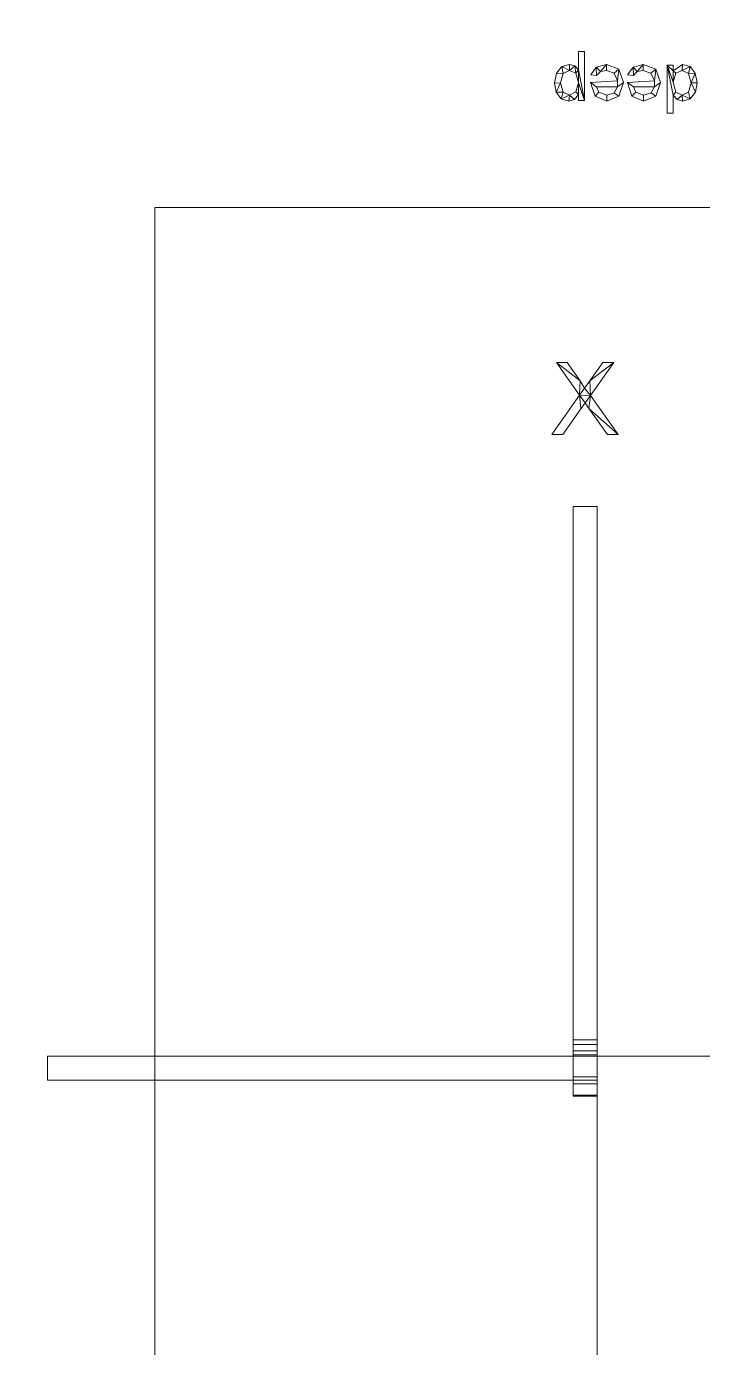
# Model space of a CAD drawing. Header units: millimetres. Extents: x -152400 to 152400, y -152400 to 152400.
# Drawn here: x 591 to 874, y 3408 to 3961 of the extents above; entities that cross this region are included whole.
import ezdxf

# ---------------------------------------------------------------- set-up
doc = ezdxf.new("R2010")
doc.units = ezdxf.units.MM
doc.layers.add('A-FLOR', color=192, linetype='Continuous', lineweight=15)
doc.layers.add('A-GENM', color=13, linetype='Continuous', lineweight=9)

# ---------------------------------------------------------------- blocks, each defined once
blk = doc.blocks.new('Default_XYZ_box - Default_XYZ_box-2050860-Cover Sheet View')
at = {"layer": 'A-GENM'}
for p, q in [((0, -270), (0, 230)), ((-230, 0), (230, 0)), ((0, 0, 190), (0, 0, -210))]:
    blk.add_line(p, q, dxfattribs=at)
mesh = blk.add_polyface(dxfattribs=at)
corners = [(0, 230, 10), (-10, 230, 10), (-10, 0, 10), (0, 0, 10)]
mesh.append_faces([[corners[k] for k in face] for face in [(3, 0, 1, 2)]])
mesh = blk.add_polyface(dxfattribs=at)
corners = [(0, 230), (0, 0), (-10, 0), (-10, 230)]
mesh.append_faces([[corners[k] for k in face] for face in [(1, 2, 3, 0)]])
mesh = blk.add_polyface(dxfattribs=at)
corners = [(-10, 0, 10), (-10, 230, 10), (-10, 230), (-10, 0)]
mesh.append_faces([[corners[k] for k in face] for face in [(0, 1, 2, 3)]])
mesh = blk.add_polyface(dxfattribs=at)
corners = [(-10, 230, 10), (0, 230, 10), (0, 230), (-10, 230)]
mesh.append_faces([[corners[k] for k in face] for face in [(0, 1, 2, 3)]])
mesh = blk.add_polyface(dxfattribs=at)
corners = [(0, 230, 10), (0, 0, 10), (0, 0), (0, 230)]
mesh.append_faces([[corners[k] for k in face] for face in [(0, 1, 2, 3)]])
at = {"layer": 'A-GENM', "transparency": 33554458}
mesh = blk.add_polyface(dxfattribs=at)
corners = [(355, 185, 890), (-355, 185, 890), (-355, -185, 890), (355, -185, 890)]
mesh.append_faces([[corners[k] for k in face] for face in [(3, 0, 1, 2)]])
mesh = blk.add_polyface(dxfattribs=at)
corners = [(355, 185), (355, -185), (-355, -185), (-355, 185)]
mesh.append_faces([[corners[k] for k in face] for face in [(2, 3, 0, 1)]])
mesh = blk.add_polyface(dxfattribs=at)
corners = [(-355, 185, 890), (355, 185, 890), (355, 185), (-355, 185)]
mesh.append_faces([[corners[k] for k in face] for face in [(0, 1, 2, 3)]])
mesh = blk.add_polyface(dxfattribs=at)
corners = [(355, 185, 890), (355, -185, 890), (355, -185), (355, 185)]
mesh.append_faces([[corners[k] for k in face] for face in [(3, 0, 1, 2)]])
at = {"layer": 'A-GENM'}
mesh = blk.add_polyface(dxfattribs=at)
corners = [(260.09, 18.96, 10), (260.09, 14.38, 10), (270.79, 6.82, 10), (273.28, 5.05, 10), (271.01, 3.44, 10), (260.09, -4.3, 10), (260.09, -8.82, 10), (276.47, 2.8, 10), (290.23, -6.93, 10), (290.23, -2.35, 10), (282.56, 3.07, 10), (279.5, 5.24, 10), (282.51, 7.08, 10), (290.23, 12.56, 10), (290.23, 17.08, 10), (276.51, 7.35, 10)]
mesh.append_faces([[corners[k] for k in face] for face in [(7, 11, 15, 3)]], dxfattribs={"vtx0": -1, "vtx1": -1, "vtx2": -1, "vtx3": -1})
mesh.append_faces([[corners[k] for k in face] for face in [(15, 11, 12), (15, 2, 3), (7, 3, 4, 6)]], dxfattribs={"vtx0": -1, "vtx2": -1})
mesh.append_faces([[corners[k] for k in face] for face in [(5, 6, 4)]], dxfattribs={"vtx1": -1})
mesh.append_faces([[corners[k] for k in face] for face in [(7, 8, 10, 11)]], dxfattribs={"vtx1": -1, "vtx3": -1})
mesh.append_faces([[corners[k] for k in face] for face in [(0, 1, 2, 15), (8, 9, 10)]], dxfattribs={"vtx2": -1})
mesh.append_faces([[corners[k] for k in face] for face in [(12, 13, 14, 15)]], dxfattribs={"vtx3": -1})
mesh = blk.add_polyface(dxfattribs=at)
corners = [(260.09, 18.96), (276.51, 7.35), (290.23, 17.08), (290.23, 12.56), (282.51, 7.08), (279.5, 5.24), (282.56, 3.07), (290.23, -2.35), (290.23, -6.93), (276.47, 2.8), (260.09, -8.82), (260.09, -4.3), (271.01, 3.44), (273.28, 5.05), (270.79, 6.82), (260.09, 14.38)]
mesh.append_faces([[corners[k] for k in face] for face in [(1, 13, 14)]], dxfattribs={"vtx0": -1, "vtx2": -1})
mesh.append_faces([[corners[k] for k in face] for face in [(9, 12, 13, 1)]], dxfattribs={"vtx0": -1, "vtx2": -1, "vtx3": -1})
mesh.append_faces([[corners[k] for k in face] for face in [(0, 1, 14, 15)]], dxfattribs={"vtx1": -1})
mesh.append_faces([[corners[k] for k in face] for face in [(5, 6, 9, 1)]], dxfattribs={"vtx1": -1, "vtx2": -1, "vtx3": -1})
mesh.append_faces([[corners[k] for k in face] for face in [(4, 5, 1, 2)]], dxfattribs={"vtx1": -1, "vtx3": -1})
mesh.append_faces([[corners[k] for k in face] for face in [(10, 11, 12, 9), (2, 3, 4)]], dxfattribs={"vtx2": -1})
mesh.append_faces([[corners[k] for k in face] for face in [(6, 7, 8, 9)]], dxfattribs={"vtx3": -1})
mesh = blk.add_polyface(dxfattribs=at)
corners = [(260.09, 14.38, 10), (260.09, 18.96, 10), (260.09, 18.96), (260.09, 14.38)]
mesh.append_faces([[corners[k] for k in face] for face in [(3, 0, 1, 2)]])
mesh = blk.add_polyface(dxfattribs=at)
corners = [(260.09, 18.96, 10), (276.51, 7.35, 10), (276.51, 7.35), (260.09, 18.96)]
mesh.append_faces([[corners[k] for k in face] for face in [(0, 1, 2, 3)]])
mesh = blk.add_polyface(dxfattribs=at)
corners = [(276.51, 7.35, 10), (290.23, 17.08, 10), (290.23, 17.08), (276.51, 7.35)]
mesh.append_faces([[corners[k] for k in face] for face in [(0, 1, 2, 3)]])
mesh = blk.add_polyface(dxfattribs=at)
corners = [(290.23, 17.08, 10), (290.23, 12.56, 10), (290.23, 12.56), (290.23, 17.08)]
mesh.append_faces([[corners[k] for k in face] for face in [(0, 1, 2, 3)]])
mesh = blk.add_polyface(dxfattribs=at)
corners = [(420.27, 5.27, 5), (420.27, 7.78, 5), (412.66, 7.78, 5), (414.29, 9.37, 5), (414.94, 11.56, 5), (413.97, 14.74, 5), (411.2, 17.04, 5), (407.13, 17.83, 5), (403.26, 17.13, 5), (400.53, 15.05, 5), (399.55, 11.86, 5), (400.25, 9.52, 5), (402.33, 7.78, 5), (399.87, 7.78, 5), (399.87, 5.27, 5), (407.36, 7.78, 5), (403.42, 8.94, 5), (402.07, 11.61, 5), (403.34, 14.22, 5), (407.18, 15.32, 5), (411.14, 14.2, 5), (412.43, 11.51, 5), (411.19, 8.87, 5)]
mesh.append_faces([[corners[k] for k in face] for face in [(16, 12, 15), (6, 20, 5)]], dxfattribs={"vtx0": -1, "vtx1": -1})
mesh.append_faces([[corners[k] for k in face] for face in [(14, 2, 15)]], dxfattribs={"vtx0": -1, "vtx1": -1, "vtx2": -1})
mesh.append_faces([[corners[k] for k in face] for face in [(5, 20, 21, 4), (17, 10, 11)]], dxfattribs={"vtx0": -1, "vtx2": -1})
mesh.append_faces([[corners[k] for k in face] for face in [(7, 8, 19)]], dxfattribs={"vtx1": -1, "vtx2": -1})
mesh.append_faces([[corners[k] for k in face] for face in [(2, 3, 22, 15), (11, 12, 16, 17), (21, 22, 3, 4), (19, 20, 6, 7), (9, 10, 17, 18), (8, 9, 18, 19)]], dxfattribs={"vtx1": -1, "vtx3": -1})
mesh.append_faces([[corners[k] for k in face] for face in [(0, 1, 2, 14)]], dxfattribs={"vtx2": -1})
mesh.append_faces([[corners[k] for k in face] for face in [(12, 13, 14, 15)]], dxfattribs={"vtx2": -1, "vtx3": -1})
mesh = blk.add_polyface(dxfattribs=at)
corners = [(420.27, 5.27), (399.87, 5.27), (399.87, 7.78), (402.33, 7.78), (400.25, 9.52), (399.55, 11.86), (400.53, 15.05), (403.26, 17.13), (407.13, 17.83), (411.2, 17.04), (413.97, 14.74), (414.94, 11.56), (414.29, 9.37), (412.66, 7.78), (420.27, 7.78), (407.36, 7.78), (411.19, 8.87), (412.43, 11.51), (411.14, 14.2), (407.18, 15.32), (403.34, 14.22), (402.07, 11.61), (403.42, 8.94)]
mesh.append_faces([[corners[k] for k in face] for face in [(19, 8, 9, 18), (10, 17, 18, 9), (22, 3, 4, 21), (3, 22, 15)]], dxfattribs={"vtx0": -1, "vtx2": -1})
mesh.append_faces([[corners[k] for k in face] for face in [(17, 10, 11, 12)]], dxfattribs={"vtx0": -1, "vtx3": -1})
mesh.append_faces([[corners[k] for k in face] for face in [(5, 6, 21, 4)]], dxfattribs={"vtx1": -1, "vtx2": -1})
mesh.append_faces([[corners[k] for k in face] for face in [(15, 16, 13, 1)]], dxfattribs={"vtx1": -1, "vtx2": -1, "vtx3": -1})
mesh.append_faces([[corners[k] for k in face] for face in [(6, 7, 20, 21), (7, 8, 19, 20), (16, 17, 12, 13)]], dxfattribs={"vtx1": -1, "vtx3": -1})
mesh.append_faces([[corners[k] for k in face] for face in [(1, 2, 3, 15)]], dxfattribs={"vtx2": -1, "vtx3": -1})
mesh.append_faces([[corners[k] for k in face] for face in [(13, 14, 0, 1)]], dxfattribs={"vtx3": -1})
mesh = blk.add_polyface(dxfattribs=at)
corners = [(270.79, 6.82, 10), (260.09, 14.38, 10), (260.09, 14.38), (270.79, 6.82)]
mesh.append_faces([[corners[k] for k in face] for face in [(0, 1, 2, 3)]])
mesh = blk.add_polyface(dxfattribs=at)
corners = [(290.23, 12.56, 10), (282.51, 7.08, 10), (282.51, 7.08), (290.23, 12.56)]
mesh.append_faces([[corners[k] for k in face] for face in [(0, 1, 2, 3)]])
mesh = blk.add_polyface(dxfattribs=at)
corners = [(6.85, 10, 227.62), (-16.7, 10, 227.62), (-16.7, 10, 231.39), (2.24, 10, 231.39), (0.65, 10, 233.34), (-16.22, 10, 253.99), (-16.22, 10, 257.76), (4.97, 10, 257.76), (4.97, 10, 253.99), (-11.49, 10, 253.99), (-8.57, 10, 250.4), (6.85, 10, 231.53)]
mesh.append_faces([[corners[k] for k in face] for face in [(9, 6, 7, 8)]], dxfattribs={"vtx0": -1})
mesh.append_faces([[corners[k] for k in face] for face in [(11, 3, 4, 10)]], dxfattribs={"vtx0": -1, "vtx2": -1})
mesh.append_faces([[corners[k] for k in face] for face in [(3, 11, 0, 1)]], dxfattribs={"vtx0": -1, "vtx3": -1})
mesh.append_faces([[corners[k] for k in face] for face in [(4, 5, 10)]], dxfattribs={"vtx1": -1, "vtx2": -1})
mesh.append_faces([[corners[k] for k in face] for face in [(5, 6, 9, 10)]], dxfattribs={"vtx1": -1, "vtx3": -1})
mesh.append_faces([[corners[k] for k in face] for face in [(1, 2, 3)]], dxfattribs={"vtx2": -1})
mesh = blk.add_polyface(dxfattribs=at)
corners = [(-16.7, 10, 227.62), (6.85, 10, 227.62), (6.85, 0, 227.62), (-16.7, 0, 227.62)]
mesh.append_faces([[corners[k] for k in face] for face in [(0, 1, 2, 3)]])
mesh = blk.add_polyface(dxfattribs=at)
corners = [(-16.7, 10, 231.39), (-16.7, 10, 227.62), (-16.7, 0, 227.62), (-16.7, 0, 231.39)]
mesh.append_faces([[corners[k] for k in face] for face in [(0, 1, 2, 3)]])
mesh = blk.add_polyface(dxfattribs=at)
corners = [(2.24, 10, 231.39), (-16.7, 10, 231.39), (-16.7, 0, 231.39), (2.24, 0, 231.39)]
mesh.append_faces([[corners[k] for k in face] for face in [(0, 1, 2, 3)]])
mesh = blk.add_polyface(dxfattribs=at)
corners = [(-16.22, 10, 253.99), (0.65, 10, 233.34), (0.65, 0, 233.34), (-16.22, 0, 253.99)]
mesh.append_faces([[corners[k] for k in face] for face in [(0, 1, 2, 3)]])
mesh = blk.add_polyface(dxfattribs=at)
corners = [(-16.22, 10, 257.76), (-16.22, 10, 253.99), (-16.22, 0, 253.99), (-16.22, 0, 257.76)]
mesh.append_faces([[corners[k] for k in face] for face in [(0, 1, 2, 3)]])
mesh = blk.add_polyface(dxfattribs=at)
corners = [(4.97, 10, 257.76), (-16.22, 10, 257.76), (-16.22, 0, 257.76), (4.97, 0, 257.76)]
mesh.append_faces([[corners[k] for k in face] for face in [(0, 1, 2, 3)]])
mesh = blk.add_polyface(dxfattribs=at)
corners = [(-11.49, 10, 253.99), (4.97, 10, 253.99), (4.97, 0, 253.99), (-11.49, 0, 253.99)]
mesh.append_faces([[corners[k] for k in face] for face in [(0, 1, 2, 3)]])
mesh = blk.add_polyface(dxfattribs=at)
corners = [(-8.57, 10, 250.4), (-11.49, 10, 253.99), (-11.49, 0, 253.99), (-8.57, 0, 250.4)]
mesh.append_faces([[corners[k] for k in face] for face in [(3, 0, 1, 2)]])
mesh = blk.add_polyface(dxfattribs=at)
corners = [(0, 10, 205.55), (-10, 10, 205.55), (-10, 0, 205.55), (0, 0, 205.55)]
mesh.append_faces([[corners[k] for k in face] for face in [(3, 0, 1, 2)]])
mesh = blk.add_polyface(dxfattribs=at)
corners = [(0, 10), (0, 0), (-10, 0), (-10, 10)]
mesh.append_faces([[corners[k] for k in face] for face in [(2, 3, 0, 1)]])
mesh = blk.add_polyface(dxfattribs=at)
corners = [(-10, 10, 205.55), (0, 10, 205.55), (0, 10), (-10, 10)]
mesh.append_faces([[corners[k] for k in face] for face in [(3, 0, 1, 2)]])
mesh = blk.add_polyface(dxfattribs=at)
corners = [(-10, 0, 205.55), (-10, 10, 205.55), (-10, 10), (-10, 0)]
mesh.append_faces([[corners[k] for k in face] for face in [(3, 0, 1, 2)]])
mesh = blk.add_polyface(dxfattribs=at)
corners = [(6.85, 10, 231.53), (-8.57, 10, 250.4), (-8.57, 0, 250.4), (6.85, 0, 231.53)]
mesh.append_faces([[corners[k] for k in face] for face in [(0, 1, 2, 3)]])
mesh = blk.add_polyface(dxfattribs=at)
corners = [(230, 10, 10), (0, 10, 10), (0, 0, 10), (230, 0, 10)]
mesh.append_faces([[corners[k] for k in face] for face in [(3, 0, 1, 2)]])
mesh = blk.add_polyface(dxfattribs=at)
corners = [(230, 10), (230, 0), (0, 0), (0, 10)]
mesh.append_faces([[corners[k] for k in face] for face in [(1, 2, 3, 0)]])
mesh = blk.add_polyface(dxfattribs=at)
corners = [(0, 0, 10), (0, 10, 10), (0, 10), (0, 0)]
mesh.append_faces([[corners[k] for k in face] for face in [(0, 1, 2, 3)]])
mesh = blk.add_polyface(dxfattribs=at)
corners = [(0, 10, 10), (230, 10, 10), (230, 10), (0, 10)]
mesh.append_faces([[corners[k] for k in face] for face in [(0, 1, 2, 3)]])
mesh = blk.add_polyface(dxfattribs=at)
corners = [(0, 10, 205.55), (0, 0, 205.55), (0, 0), (0, 10)]
mesh.append_faces([[corners[k] for k in face] for face in [(3, 0, 1, 2)]])
mesh = blk.add_polyface(dxfattribs=at)
corners = [(0.65, 10, 233.34), (2.24, 10, 231.39), (2.24, 0, 231.39), (0.65, 0, 233.34)]
mesh.append_faces([[corners[k] for k in face] for face in [(0, 1, 2, 3)]])
mesh = blk.add_polyface(dxfattribs=at)
corners = [(4.97, 10, 253.99), (4.97, 10, 257.76), (4.97, 0, 257.76), (4.97, 0, 253.99)]
mesh.append_faces([[corners[k] for k in face] for face in [(0, 1, 2, 3)]])
mesh = blk.add_polyface(dxfattribs=at)
corners = [(6.85, 10, 227.62), (6.85, 10, 231.53), (6.85, 0, 231.53), (6.85, 0, 227.62)]
mesh.append_faces([[corners[k] for k in face] for face in [(3, 0, 1, 2)]])
mesh = blk.add_polyface(dxfattribs=at)
corners = [(230, 10, 10), (230, 0, 10), (230, 0), (230, 10)]
mesh.append_faces([[corners[k] for k in face] for face in [(0, 1, 2, 3)]])
mesh = blk.add_polyface(dxfattribs=at)
corners = [(273.28, 5.05, 10), (270.79, 6.82, 10), (270.79, 6.82), (273.28, 5.05)]
mesh.append_faces([[corners[k] for k in face] for face in [(3, 0, 1, 2)]])
mesh = blk.add_polyface(dxfattribs=at)
corners = [(282.51, 7.08, 10), (279.5, 5.24, 10), (279.5, 5.24), (282.51, 7.08)]
mesh.append_faces([[corners[k] for k in face] for face in [(0, 1, 2, 3)]])
mesh = blk.add_polyface(dxfattribs=at)
corners = [(6.85, 0, 227.62), (6.85, 0, 231.53), (-8.57, 0, 250.4), (-11.49, 0, 253.99), (4.97, 0, 253.99), (4.97, 0, 257.76), (-16.22, 0, 257.76), (-16.22, 0, 253.99), (0.65, 0, 233.34), (2.24, 0, 231.39), (-16.7, 0, 231.39), (-16.7, 0, 227.62)]
mesh.append_faces([[corners[k] for k in face] for face in [(9, 1, 8)]], dxfattribs={"vtx0": -1, "vtx1": -1})
mesh.append_faces([[corners[k] for k in face] for face in [(2, 7, 8, 1), (3, 6, 7, 2)]], dxfattribs={"vtx0": -1, "vtx2": -1})
mesh.append_faces([[corners[k] for k in face] for face in [(10, 11, 9), (5, 6, 3, 4)]], dxfattribs={"vtx1": -1})
mesh.append_faces([[corners[k] for k in face] for face in [(0, 1, 9, 11)]], dxfattribs={"vtx1": -1, "vtx2": -1})
mesh = blk.add_polyface(dxfattribs=at)
corners = [(0, 0, 10), (-10, 0, 10), (-10, 0), (0, 0)]
mesh.append_faces([[corners[k] for k in face] for face in [(0, 1, 2, 3)]])
mesh = blk.add_polyface(dxfattribs=at)
corners = [(0, 0, 205.55), (-10, 0, 205.55), (-10, 0), (0, 0)]
mesh.append_faces([[corners[k] for k in face] for face in [(3, 0, 1, 2)]])
mesh = blk.add_polyface(dxfattribs=at)
corners = [(260.09, -4.3, 10), (271.01, 3.44, 10), (271.01, 3.44), (260.09, -4.3)]
mesh.append_faces([[corners[k] for k in face] for face in [(3, 0, 1, 2)]])
mesh = blk.add_polyface(dxfattribs=at)
corners = [(276.47, 2.8, 10), (260.09, -8.82, 10), (260.09, -8.82), (276.47, 2.8)]
mesh.append_faces([[corners[k] for k in face] for face in [(0, 1, 2, 3)]])
mesh = blk.add_polyface(dxfattribs=at)
corners = [(271.01, 3.44, 10), (273.28, 5.05, 10), (273.28, 5.05), (271.01, 3.44)]
mesh.append_faces([[corners[k] for k in face] for face in [(3, 0, 1, 2)]])
mesh = blk.add_polyface(dxfattribs=at)
corners = [(290.23, -6.93, 10), (276.47, 2.8, 10), (276.47, 2.8), (290.23, -6.93)]
mesh.append_faces([[corners[k] for k in face] for face in [(0, 1, 2, 3)]])
mesh = blk.add_polyface(dxfattribs=at)
corners = [(279.5, 5.24, 10), (282.56, 3.07, 10), (282.56, 3.07), (279.5, 5.24)]
mesh.append_faces([[corners[k] for k in face] for face in [(0, 1, 2, 3)]])
mesh = blk.add_polyface(dxfattribs=at)
corners = [(282.56, 3.07, 10), (290.23, -2.35, 10), (290.23, -2.35), (282.56, 3.07)]
mesh.append_faces([[corners[k] for k in face] for face in [(0, 1, 2, 3)]])
mesh = blk.add_polyface(dxfattribs=at)
corners = [(410.23, 0.22, 5), (411.9, -1.4, 5), (412.43, -3.86, 5), (411.29, -7.1, 5), (408.03, -8.54, 5), (407.35, 2.76, 5), (401.6, 0.85, 5), (399.55, -4.05, 5), (401.6, -9.11, 5), (407.37, -11.05, 5), (412.95, -9.12, 5), (414.94, -3.91, 5), (413.78, 0.38, 5), (410.54, 2.68, 5), (405.52, -8.54, 5), (403, -7.16, 5), (402.07, -4.06, 5), (403.24, -0.76, 5), (405.52, 0.25, 5)]
mesh.append_faces([[corners[k] for k in face] for face in [(4, 10, 3)]], dxfattribs={"vtx0": -1, "vtx1": -1})
mesh.append_faces([[corners[k] for k in face] for face in [(17, 6, 7, 16), (18, 5, 6, 17), (11, 2, 3, 10)]], dxfattribs={"vtx0": -1, "vtx2": -1})
mesh.append_faces([[corners[k] for k in face] for face in [(9, 10, 4, 14)]], dxfattribs={"vtx1": -1, "vtx2": -1, "vtx3": -1})
mesh.append_faces([[corners[k] for k in face] for face in [(15, 16, 7, 8), (4, 5, 18, 14), (8, 9, 14, 15), (11, 12, 1, 2)]], dxfattribs={"vtx1": -1, "vtx3": -1})
mesh.append_faces([[corners[k] for k in face] for face in [(12, 13, 0, 1)]], dxfattribs={"vtx3": -1})
mesh = blk.add_polyface(dxfattribs=at)
corners = [(410.23, 0.22), (410.54, 2.68), (413.78, 0.38), (414.94, -3.91), (412.95, -9.12), (407.37, -11.05), (401.6, -9.11), (399.55, -4.05), (401.6, 0.85), (407.35, 2.76), (408.03, -8.54), (411.29, -7.1), (412.43, -3.86), (411.9, -1.4), (405.52, -8.54), (405.52, 0.25), (403.24, -0.76), (402.07, -4.06), (403, -7.16)]
mesh.append_faces([[corners[k] for k in face] for face in [(13, 3, 12)]], dxfattribs={"vtx0": -1, "vtx1": -1})
mesh.append_faces([[corners[k] for k in face] for face in [(15, 9, 10, 14), (14, 5, 6, 18), (4, 10, 11), (18, 6, 7, 17)]], dxfattribs={"vtx0": -1, "vtx2": -1})
mesh.append_faces([[corners[k] for k in face] for face in [(10, 4, 5, 14)]], dxfattribs={"vtx0": -1, "vtx2": -1, "vtx3": -1})
mesh.append_faces([[corners[k] for k in face] for face in [(11, 12, 3, 4), (2, 3, 13, 0), (16, 17, 7, 8), (8, 9, 15, 16)]], dxfattribs={"vtx1": -1, "vtx3": -1})
mesh.append_faces([[corners[k] for k in face] for face in [(0, 1, 2)]], dxfattribs={"vtx2": -1})
mesh = blk.add_polyface(dxfattribs=at)
corners = [(420.27, 5.27, 5), (399.87, 5.27, 5), (399.87, 5.27), (420.27, 5.27)]
mesh.append_faces([[corners[k] for k in face] for face in [(0, 1, 2, 3)]])
mesh = blk.add_polyface(dxfattribs=at)
corners = [(405.52, -8.54, 5), (405.52, 0.25, 5), (405.52, 0.25), (405.52, -8.54)]
mesh.append_faces([[corners[k] for k in face] for face in [(3, 0, 1, 2)]])
mesh = blk.add_polyface(dxfattribs=at)
corners = [(407.35, 2.76, 5), (408.03, -8.54, 5), (408.03, -8.54), (407.35, 2.76)]
mesh.append_faces([[corners[k] for k in face] for face in [(0, 1, 2, 3)]])
mesh = blk.add_polyface(dxfattribs=at)
corners = [(230, 0, 10), (0, 0, 10), (0, 0), (230, 0)]
mesh.append_faces([[corners[k] for k in face] for face in [(0, 1, 2, 3)]])
mesh = blk.add_polyface(dxfattribs=at)
corners = [(260.09, -8.82, 10), (260.09, -4.3, 10), (260.09, -4.3), (260.09, -8.82)]
mesh.append_faces([[corners[k] for k in face] for face in [(0, 1, 2, 3)]])
mesh = blk.add_polyface(dxfattribs=at)
corners = [(290.23, -2.35, 10), (290.23, -6.93, 10), (290.23, -6.93), (290.23, -2.35)]
mesh.append_faces([[corners[k] for k in face] for face in [(0, 1, 2, 3)]])
mesh = blk.add_polyface(dxfattribs=at)
corners = [(410.23, -15.16, 5), (411.9, -16.78, 5), (412.43, -19.24, 5), (411.29, -22.48, 5), (408.03, -23.92, 5), (407.35, -12.62, 5), (401.6, -14.53, 5), (399.55, -19.44, 5), (401.6, -24.49, 5), (407.37, -26.43, 5), (412.95, -24.51, 5), (414.94, -19.29, 5), (413.78, -15, 5), (410.54, -12.7, 5), (405.52, -23.92, 5), (403, -22.54, 5), (402.07, -19.45, 5), (403.24, -16.14, 5), (405.52, -15.13, 5)]
mesh.append_faces([[corners[k] for k in face] for face in [(4, 10, 3)]], dxfattribs={"vtx0": -1, "vtx1": -1})
mesh.append_faces([[corners[k] for k in face] for face in [(17, 6, 7, 16), (18, 5, 6, 17), (11, 2, 3, 10)]], dxfattribs={"vtx0": -1, "vtx2": -1})
mesh.append_faces([[corners[k] for k in face] for face in [(9, 10, 4, 14)]], dxfattribs={"vtx1": -1, "vtx2": -1, "vtx3": -1})
mesh.append_faces([[corners[k] for k in face] for face in [(15, 16, 7, 8), (4, 5, 18, 14), (8, 9, 14, 15), (11, 12, 1, 2)]], dxfattribs={"vtx1": -1, "vtx3": -1})
mesh.append_faces([[corners[k] for k in face] for face in [(12, 13, 0, 1)]], dxfattribs={"vtx3": -1})
mesh = blk.add_polyface(dxfattribs=at)
corners = [(410.23, -15.16), (410.54, -12.7), (413.78, -15), (414.94, -19.29), (412.95, -24.51), (407.37, -26.43), (401.6, -24.49), (399.55, -19.44), (401.6, -14.53), (407.35, -12.62), (408.03, -23.92), (411.29, -22.48), (412.43, -19.24), (411.9, -16.78), (405.52, -23.92), (405.52, -15.13), (403.24, -16.14), (402.07, -19.45), (403, -22.54)]
mesh.append_faces([[corners[k] for k in face] for face in [(13, 3, 12)]], dxfattribs={"vtx0": -1, "vtx1": -1})
mesh.append_faces([[corners[k] for k in face] for face in [(15, 9, 10, 14), (14, 5, 6, 18), (4, 10, 11), (18, 6, 7, 17)]], dxfattribs={"vtx0": -1, "vtx2": -1})
mesh.append_faces([[corners[k] for k in face] for face in [(10, 4, 5, 14)]], dxfattribs={"vtx0": -1, "vtx2": -1, "vtx3": -1})
mesh.append_faces([[corners[k] for k in face] for face in [(11, 12, 3, 4), (2, 3, 13, 0), (16, 17, 7, 8), (8, 9, 15, 16)]], dxfattribs={"vtx1": -1, "vtx3": -1})
mesh.append_faces([[corners[k] for k in face] for face in [(0, 1, 2)]], dxfattribs={"vtx2": -1})
mesh = blk.add_polyface(dxfattribs=at)
corners = [(405.52, -23.92, 5), (405.52, -15.13, 5), (405.52, -15.13), (405.52, -23.92)]
mesh.append_faces([[corners[k] for k in face] for face in [(3, 0, 1, 2)]])
mesh = blk.add_polyface(dxfattribs=at)
corners = [(407.35, -12.62, 5), (408.03, -23.92, 5), (408.03, -23.92), (407.35, -12.62)]
mesh.append_faces([[corners[k] for k in face] for face in [(0, 1, 2, 3)]])
mesh = blk.add_polyface(dxfattribs=at)
corners = [(414.62, -31.77, 5), (414.62, -29.26, 5), (394.53, -29.26, 5), (394.53, -31.77, 5), (402.02, -31.77, 5), (400.24, -33.42, 5), (399.55, -35.74, 5), (400.51, -38.95, 5), (403.26, -41.1, 5), (407.26, -41.82, 5), (411.26, -41.04, 5), (413.97, -38.84, 5), (414.94, -35.73, 5), (412.25, -31.77, 5), (407.25, -39.31, 5), (403.31, -38.25, 5), (402.07, -35.6, 5), (403.37, -32.88, 5), (407.44, -31.77, 5), (411.2, -32.86, 5), (412.43, -35.5, 5), (411.14, -38.17, 5)]
mesh.append_faces([[corners[k] for k in face] for face in [(16, 7, 15)]], dxfattribs={"vtx0": -1, "vtx1": -1})
mesh.append_faces([[corners[k] for k in face] for face in [(14, 9, 10, 21), (11, 20, 21, 10), (15, 7, 8, 14), (14, 8, 9), (20, 11, 12), (13, 19, 20, 12), (17, 4, 5, 16)]], dxfattribs={"vtx0": -1, "vtx2": -1})
mesh.append_faces([[corners[k] for k in face] for face in [(4, 17, 18, 1)]], dxfattribs={"vtx0": -1, "vtx2": -1, "vtx3": -1})
mesh.append_faces([[corners[k] for k in face] for face in [(6, 7, 16, 5)]], dxfattribs={"vtx1": -1, "vtx2": -1})
mesh.append_faces([[corners[k] for k in face] for face in [(18, 19, 13, 1)]], dxfattribs={"vtx1": -1, "vtx2": -1, "vtx3": -1})
mesh.append_faces([[corners[k] for k in face] for face in [(13, 0, 1), (2, 3, 4, 1)]], dxfattribs={"vtx2": -1})
mesh = blk.add_polyface(dxfattribs=at)
corners = [(414.62, -31.77), (412.25, -31.77), (414.94, -35.73), (413.97, -38.84), (411.26, -41.04), (407.26, -41.82), (403.26, -41.1), (400.51, -38.95), (399.55, -35.74), (400.24, -33.42), (402.02, -31.77), (394.53, -31.77), (394.53, -29.26), (414.62, -29.26), (407.25, -39.31), (411.14, -38.17), (412.43, -35.5), (411.2, -32.86), (407.44, -31.77), (403.37, -32.88), (402.07, -35.6), (403.31, -38.25)]
mesh.append_faces([[corners[k] for k in face] for face in [(18, 1, 17)]], dxfattribs={"vtx0": -1, "vtx1": -1})
mesh.append_faces([[corners[k] for k in face] for face in [(3, 15, 16, 2), (4, 14, 15, 3), (20, 8, 9)]], dxfattribs={"vtx0": -1, "vtx2": -1})
mesh.append_faces([[corners[k] for k in face] for face in [(14, 4, 5, 6)]], dxfattribs={"vtx0": -1, "vtx3": -1})
mesh.append_faces([[corners[k] for k in face] for face in [(18, 19, 10, 13)]], dxfattribs={"vtx1": -1, "vtx2": -1, "vtx3": -1})
mesh.append_faces([[corners[k] for k in face] for face in [(16, 17, 1, 2), (9, 10, 19, 20), (7, 8, 20, 21), (6, 7, 21, 14)]], dxfattribs={"vtx1": -1, "vtx3": -1})
mesh.append_faces([[corners[k] for k in face] for face in [(13, 0, 1, 18)]], dxfattribs={"vtx2": -1, "vtx3": -1})
mesh.append_faces([[corners[k] for k in face] for face in [(10, 11, 12, 13)]], dxfattribs={"vtx3": -1})
mesh = blk.add_polyface(dxfattribs=at)
corners = [(394.53, -29.26, 5), (414.62, -29.26, 5), (414.62, -29.26), (394.53, -29.26)]
mesh.append_faces([[corners[k] for k in face] for face in [(0, 1, 2, 3)]])

msp = doc.modelspace()

# ---------------------------------------------------------------- block references
at = {"layer": 'A-GENM', "rotation": 90.00000000000001}
msp.add_blockref('Default_XYZ_box - Default_XYZ_box-2050860-Cover Sheet View', (830, 3530), dxfattribs=at)

# ---------------------------------------------------------------- meshes
at = {"layer": 'A-FLOR', "lineweight": 18}
mesh = msp.add_polyface(dxfattribs=at)
corners = [(-1339, 2454), (1430, 2454), (1430, 4307), (3741, 4307), (3741, -1965), (-1339, -1965)]
mesh.append_faces([[corners[k] for k in face] for face in [(3, 4, 1, 2)]], dxfattribs={"vtx1": -1})
mesh.append_faces([[corners[k] for k in face] for face in [(5, 0, 1, 4)]], dxfattribs={"vtx2": -1})
mesh = msp.add_polyface(dxfattribs=at)
corners = [(-1339, 2454, 1), (-1339, -1965, 1), (3741, -1965, 1), (3741, 4307, 1), (1430, 4307, 1), (1430, 2454, 1)]
mesh.append_faces([[corners[k] for k in face] for face in [(5, 2, 3, 4)]], dxfattribs={"vtx0": -1})
mesh.append_faces([[corners[k] for k in face] for face in [(5, 0, 1, 2)]], dxfattribs={"vtx3": -1})
mesh = msp.add_polyface(dxfattribs=at)
corners = [(427, 4307), (1280, 4307), (1280, 3171), (427, 3171)]
mesh.append_faces([[corners[k] for k in face] for face in [(3, 0, 1, 2)]])
mesh = msp.add_polyface(dxfattribs=at)
corners = [(427, 4307, 1), (427, 3171, 1), (1280, 3171, 1), (1280, 4307, 1)]
mesh.append_faces([[corners[k] for k in face] for face in [(2, 3, 0, 1)]])

doc.saveas('drawing.dxf')
